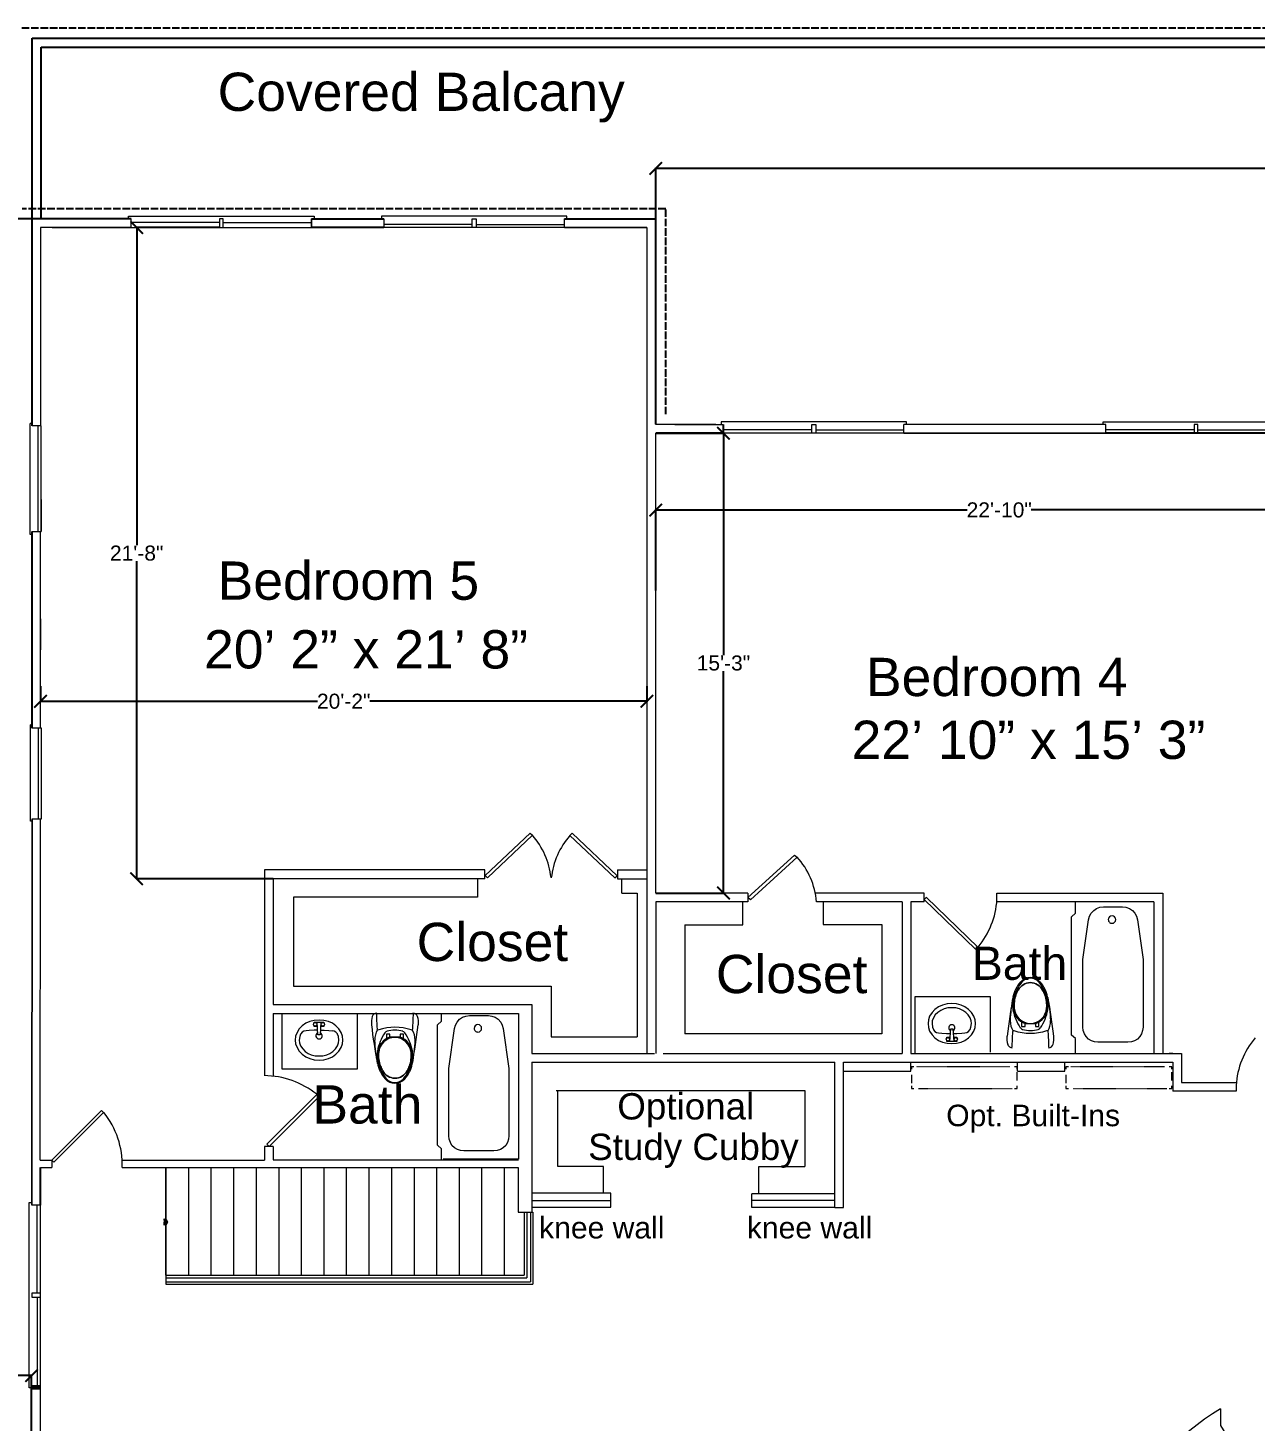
# Model space of a CAD drawing. Header units: inches. Extents: x 38 to 8673, y 1 to 7200.
# Drawn here: x 7231 to 7721, y 3506 to 4062 of the extents above; entities that cross this region are included whole.
import ezdxf

# ---------------------------------------------------------------- set-up
doc = ezdxf.new("R2010")
doc.units = ezdxf.units.IN
doc.header["$MEASUREMENT"] = 0
doc.linetypes.add('ACAD_ISO02W100', pattern=[15, 12, -3])
doc.layers.add('PDF_Layer 2', color=7, linetype='Continuous', true_color=0x221f1f)
doc.styles.add('PDF Arial', font='arial.ttf')
doc.styles.get("Standard").update_dxf_attribs({"font": 'arial.ttf'})
doc.dimstyles.get("Standard").update_dxf_attribs({"dimtxt": 6, "dimasz": 5, "dimexe": 0.18, "dimexo": 0.0625, "dimgap": 0.09, "dimtad": 0, "dimtih": 1, "dimtoh": 1, "dimdec": 0, "dimzin": 0, "dimdsep": 46, "dimlunit": 4, "dimtxsty": 'Standard', "dimblk": 'ARCHTICK', "dimcen": 0.09, "dimclrd": 3, "dimclre": 3, "dimclrt": 1, "dimadec": 0, "dimazin": 0, "dimtfac": 1, "dimtdec": 0, "dimtofl": 0, "dimtmove": 0, "dimatfit": 3, "dimfxl": 100, "dimtolj": 1, "dimtzin": 0, "dimarcsym": 0})

# ---------------------------------------------------------------- blocks, each defined once
blk = doc.blocks.new('_ArchTick')
at = {"color": 0, "linetype": 'ByBlock', "const_width": 0.15}
blk.add_lwpolyline([(-0.5, -0.5), (0.5, 0.5)], dxfattribs=at)
blk = doc.blocks.new('*D58')
at = {"layer": 'Defpoints', "color": 0, "transparency": 16777216}
for p in [(7235.99, 3799.48), (7477.95, 3799.48), (7477.95, 3793.31)]:
    blk.add_point(p, dxfattribs=at)
at = {"layer": 'PDF_Layer 2', "color": 3, "lineweight": -2, "transparency": 16777216}
for p, q in [((7235.99, 3799.41), (7235.99, 3793.13)), ((7477.95, 3799.41), (7477.95, 3793.13)), ((7235.99, 3793.31), (7346.52, 3793.31)), ((7477.95, 3793.31), (7367.42, 3793.31))]:
    blk.add_line(p, q, dxfattribs=at)
at = {"layer": 'PDF_Layer 2', "color": 3, "lineweight": -2, "transparency": 16777216, "xscale": 5, "yscale": 5, "zscale": 5, "rotation": 180}
blk.add_blockref('_ArchTick', (7235.99, 3793.31), dxfattribs=at)
at = {"layer": 'PDF_Layer 2', "color": 3, "lineweight": -2, "transparency": 16777216, "xscale": 5, "yscale": 5, "zscale": 5}
blk.add_blockref('_ArchTick', (7477.95, 3793.31), dxfattribs=at)
at = {"layer": 'PDF_Layer 2', "color": 1, "transparency": 16777216, "insert": (7356.97, 3793.31), "char_height": 6, "attachment_point": 5}
blk.add_mtext('\\A1;20\'-2"', dxfattribs=at)
blk = doc.blocks.new('*D59')
at = {"layer": 'Defpoints', "color": 0, "transparency": 16777216}
for p in [(7307.4, 3982.29), (7274.38, 3722.52), (7328.84, 3722.52)]:
    blk.add_point(p, dxfattribs=at)
at = {"layer": 'PDF_Layer 2', "color": 3, "lineweight": -2, "transparency": 16777216}
for p, q in [((7307.34, 3982.29), (7274.2, 3982.29)), ((7274.38, 3982.29), (7274.38, 3855.56)), ((7274.38, 3722.52), (7274.38, 3849.25)), ((7328.78, 3722.52), (7274.2, 3722.52))]:
    blk.add_line(p, q, dxfattribs=at)
at = {"layer": 'PDF_Layer 2', "color": 3, "lineweight": -2, "transparency": 16777216, "xscale": 5, "yscale": 5, "zscale": 5}
for p, rotation in [((7274.38, 3982.29), 90), ((7274.38, 3722.52), 270)]:
    blk.add_blockref('_ArchTick', p, dxfattribs=dict(at, rotation=rotation))
at = {"layer": 'PDF_Layer 2', "color": 1, "transparency": 16777216, "insert": (7274.38, 3852.41), "char_height": 6, "attachment_point": 5}
blk.add_mtext('\\A1;21\'-8"', dxfattribs=at)
blk = doc.blocks.new('*D60')
at = {"layer": 'Defpoints', "color": 0, "transparency": 16777216}
for p in [(7481.47, 3900.29), (7508.47, 3900.29), (7481.47, 3716.82)]:
    blk.add_point(p, dxfattribs=at)
at = {"layer": 'PDF_Layer 2', "color": 3, "lineweight": -2, "transparency": 16777216}
for p, q in [((7481.53, 3900.29), (7508.65, 3900.29)), ((7508.47, 3900.29), (7508.47, 3811.71)), ((7508.47, 3716.82), (7508.47, 3805.4)), ((7481.53, 3716.82), (7508.65, 3716.82))]:
    blk.add_line(p, q, dxfattribs=at)
at = {"layer": 'PDF_Layer 2', "color": 3, "lineweight": -2, "transparency": 16777216, "xscale": 5, "yscale": 5, "zscale": 5}
for p, rotation in [((7508.47, 3900.29), 90), ((7508.47, 3716.82), 270)]:
    blk.add_blockref('_ArchTick', p, dxfattribs=dict(at, rotation=rotation))
at = {"layer": 'PDF_Layer 2', "color": 1, "transparency": 16777216, "insert": (7508.47, 3808.56), "char_height": 6, "attachment_point": 5}
blk.add_mtext('\\A1;15\'-3"', dxfattribs=at)
blk = doc.blocks.new('*D61')
at = {"layer": 'Defpoints', "color": 0, "transparency": 16777216}
for p in [(7481.47, 3869.64), (7755.5, 3841.24), (7481.47, 3837.39)]:
    blk.add_point(p, dxfattribs=at)
at = {"layer": 'PDF_Layer 2', "color": 3, "lineweight": -2, "transparency": 16777216}
for p, q in [((7481.47, 3837.46), (7481.47, 3869.82)), ((7481.47, 3869.64), (7605.71, 3869.64)), ((7755.5, 3869.64), (7631.26, 3869.64)), ((7755.5, 3841.3), (7755.5, 3869.82))]:
    blk.add_line(p, q, dxfattribs=at)
at = {"layer": 'PDF_Layer 2', "color": 3, "lineweight": -2, "transparency": 16777216, "xscale": 5, "yscale": 5, "zscale": 5, "rotation": 180}
blk.add_blockref('_ArchTick', (7481.47, 3869.64), dxfattribs=at)
at = {"layer": 'PDF_Layer 2', "color": 3, "lineweight": -2, "transparency": 16777216, "xscale": 5, "yscale": 5, "zscale": 5}
blk.add_blockref('_ArchTick', (7755.5, 3869.64), dxfattribs=at)
at = {"layer": 'PDF_Layer 2', "color": 1, "transparency": 16777216, "insert": (7618.49, 3869.64), "char_height": 6, "attachment_point": 5}
blk.add_mtext('\\A1;22\'-10"', dxfattribs=at)
blk = doc.blocks.new('*D74')
at = {"layer": 'Defpoints', "color": 0, "transparency": 16777216}
for p in [(6640.71, 3985.81), (7232.69, 3985.81), (7232.47, 3480.81)]:
    blk.add_point(p, dxfattribs=at)
at = {"layer": 'PDF_Layer 2', "color": 3, "lineweight": -2, "transparency": 16777216}
for p, q in [((7232.62, 3985.81), (6640.53, 3985.81)), ((6640.71, 3985.81), (6640.71, 3736.41)), ((6640.71, 3480.81), (6640.71, 3730.21)), ((7232.41, 3480.81), (6640.53, 3480.81))]:
    blk.add_line(p, q, dxfattribs=at)
at = {"layer": 'PDF_Layer 2', "color": 3, "lineweight": -2, "transparency": 16777216, "xscale": 5, "yscale": 5, "zscale": 5}
for p, rotation in [((6640.71, 3985.81), 90), ((6640.71, 3480.81), 270)]:
    blk.add_blockref('_ArchTick', p, dxfattribs=dict(at, rotation=rotation))
at = {"layer": 'PDF_Layer 2', "color": 1, "transparency": 16777216, "insert": (6640.71, 3733.31), "char_height": 6, "attachment_point": 5}
blk.add_mtext('\\A1;42\'-1"', dxfattribs=at)
blk = doc.blocks.new('*D75')
at = {"layer": 'Defpoints', "color": 0, "transparency": 16777216}
for p in [(7232.47, 3524.27), (6664.03, 3480.81), (7232.47, 3480.36)]:
    blk.add_point(p, dxfattribs=at)
at = {"layer": 'PDF_Layer 2', "color": 3, "lineweight": -2, "transparency": 16777216}
for p, q in [((6664.03, 3480.87), (6664.03, 3524.45)), ((6664.03, 3524.27), (6937.73, 3524.27)), ((7232.47, 3524.27), (6958.77, 3524.27)), ((7232.47, 3480.42), (7232.47, 3524.45))]:
    blk.add_line(p, q, dxfattribs=at)
at = {"layer": 'PDF_Layer 2', "color": 3, "lineweight": -2, "transparency": 16777216, "xscale": 5, "yscale": 5, "zscale": 5, "rotation": 180}
blk.add_blockref('_ArchTick', (6664.03, 3524.27), dxfattribs=at)
at = {"layer": 'PDF_Layer 2', "color": 3, "lineweight": -2, "transparency": 16777216, "xscale": 5, "yscale": 5, "zscale": 5}
blk.add_blockref('_ArchTick', (7232.47, 3524.27), dxfattribs=at)
at = {"layer": 'PDF_Layer 2', "color": 1, "transparency": 16777216, "insert": (6948.25, 3524.27), "char_height": 6, "attachment_point": 5}
blk.add_mtext('\\A1;47\'-4"', dxfattribs=at)
blk = doc.blocks.new('*D76')
at = {"layer": 'Defpoints', "color": 0, "transparency": 16777216}
for p in [(8300.51, 4005.95), (7481.47, 3903.81), (8300.51, 3879.52)]:
    blk.add_point(p, dxfattribs=at)
at = {"layer": 'PDF_Layer 2', "color": 3, "lineweight": -2, "transparency": 16777216}
for p, q in [((7481.47, 3903.87), (7481.47, 4006.13)), ((7481.47, 4005.95), (7880.58, 4005.95)), ((8300.51, 4005.95), (7901.4, 4005.95)), ((8300.51, 3879.58), (8300.51, 4006.13))]:
    blk.add_line(p, q, dxfattribs=at)
at = {"layer": 'PDF_Layer 2', "color": 3, "lineweight": -2, "transparency": 16777216, "xscale": 5, "yscale": 5, "zscale": 5, "rotation": 180}
blk.add_blockref('_ArchTick', (7481.47, 4005.95), dxfattribs=at)
at = {"layer": 'PDF_Layer 2', "color": 3, "lineweight": -2, "transparency": 16777216, "xscale": 5, "yscale": 5, "zscale": 5}
blk.add_blockref('_ArchTick', (8300.51, 4005.95), dxfattribs=at)
at = {"layer": 'PDF_Layer 2', "color": 1, "transparency": 16777216, "insert": (7890.99, 4005.95), "char_height": 6, "attachment_point": 5}
blk.add_mtext('\\A1;68\'-3"', dxfattribs=at)

msp = doc.modelspace()

# ---------------------------------------------------------------- linework, layer by layer
at = {"color": 18, "true_color": 0x000000}
for p, q in [((7232.69, 3985.81), (7232.69, 4057.81)), ((7232.69, 4057.81), (7759.01, 4057.81)), ((7236.21, 3985.81), (7236.21, 4054.29)), ((7236.21, 4054.29), (7755.49, 4054.29))]:
    msp.add_line(p, q, dxfattribs=at)
at = {"layer": 'PDF_Layer 2', "color": 18, "linetype": 'ACAD_ISO02W100', "ltscale": 0.25, "true_color": 0x000000}
for p, q in [((7228.51, 4061.98), (7763.19, 4061.98)), ((7485.47, 3989.77), (7228.68, 3989.77)), ((7485.47, 3907.81), (7485.47, 3989.77))]:
    msp.add_line(p, q, dxfattribs=at)
at = {"layer": 'PDF_Layer 2', "color": 18, "true_color": 0x000000}
for p, q in [((7232.64, 3903.19), (7232.65, 3985.81)), ((7272.12, 3985.81), (7232.69, 3985.81)), ((7344.12, 3985.81), (7373.03, 3985.81)), ((7445.03, 3985.81), (7481.44, 3985.81)), ((7373.03, 3982.29), (7344.12, 3982.29)), ((7508.39, 3903.81), (7508.39, 3900.29)), ((7508.47, 3900.29), (7481.47, 3900.29)), ((7733.03, 3900.29), (7661.03, 3900.29)), ((7232.65, 3782.54), (7232.65, 3861.04)), ((7236.02, 3592.32), (7236.03, 3607.37))]:
    msp.add_line(p, q, dxfattribs=at)
at = {"layer": 'PDF_Layer 2', "color": 18, "lineweight": 0, "true_color": 0x000000}
for p, q in [((7477.95, 3982.29), (7477.95, 3652.82)), ((7236.02, 3782.54), (7236.02, 3861.04)), ((7236.44, 3746.45), (7236.44, 3746.54)), ((7232.65, 3746.45), (7236.44, 3746.45)), ((7235.93, 3610.28), (7236.05, 3746.45)), ((7413.32, 3726.03), (7411.67, 3726.04)), ((7413.32, 3722.52), (7413.32, 3726.03)), ((7466.15, 3726.03), (7477.95, 3726.03)), ((7466.15, 3726.03), (7466.15, 3722.52)), ((7466.15, 3722.52), (7477.95, 3722.52)), ((7518.23, 3716.82), (7518.23, 3713.3)), ((7588.57, 3713.3), (7588.57, 3716.82)), ((7588.57, 3714.21), (7589.45, 3715.12)), ((7617.58, 3714.17), (7617.58, 3716.82)), ((7328.85, 3668.82), (7426.64, 3668.82)), ((7687.72, 3652.82), (7686.23, 3652.82)), ((7583.16, 3645.78), (7583.16, 3649.3)), ((7625.75, 3645.78), (7625.75, 3649.3)), ((7644.67, 3645.78), (7644.67, 3649.3)), ((7712.99, 3637.77), (7687.72, 3637.77)), ((7712.99, 3640.08), (7712.99, 3637.77)), ((7328.86, 3615.72), (7325.32, 3615.72)), ((7326.36, 3616.6), (7327.24, 3615.72)), ((7241.35, 3609.4), (7240.47, 3610.28)), ((7240.47, 3610.28), (7240.47, 3607.37)), ((7268.62, 3607.36), (7426.51, 3607.29)), ((7552.84, 3591.42), (7556.36, 3591.42)), ((7235.99, 3477.29), (7235.99, 3520.32))]:
    msp.add_line(p, q, dxfattribs=at)
for points in [[(7271.16, 3985.81), (7271.16, 3986.85), (7345.16, 3986.85), (7345.16, 3985.81)], [(7272.12, 3982.29), (7272.12, 3985.81)], [(7445.99, 3985.81), (7445.99, 3986.85), (7371.99, 3986.85), (7371.99, 3985.81)], [(7373.03, 3985.81), (7373.03, 3982.29)], [(7445.03, 3982.29), (7445.03, 3985.81)], [(7505.47, 3903.81), (7481.47, 3903.81), (7481.44, 3985.81), (7481.44, 3985.81)], [(7482.83, 3989.81), (7483.55, 3989.81)], [(7272.12, 3982.29), (7236.02, 3982.29), (7236.02, 3903.19)], [(7240.68, 3982.29), (7301.48, 3982.29)], [(7307.4, 3984.29), (7272.12, 3984.29)], [(7272.12, 3982.29), (7272.12, 3982.29), (7344.12, 3982.29), (7344.12, 3982.29)], [(7308.92, 3984.29), (7344.12, 3984.29)], [(7344.12, 3982.29), (7344.12, 3982.29)], [(7408.23, 3983.57), (7373.03, 3983.57)], [(7445.03, 3982.29), (7445.03, 3982.29), (7445.03, 3982.29), (7442.03, 3982.29), (7373.03, 3982.29), (7373.03, 3982.29)], [(7373.03, 3982.29), (7373.03, 3982.29)], [(7409.75, 3983.57), (7445.03, 3983.57)], [(7445.03, 3982.29), (7477.95, 3982.29), (7445.03, 3982.29)], [(7476.47, 3982.29), (7445.03, 3982.29)], [(7232.64, 3904.16), (7231.84, 3904.16)], [(7231.84, 3859.82), (7231.84, 3904.16)], [(7236.32, 3903.19), (7232.64, 3903.19)], [(7232.67, 3861.04), (7236.32, 3861.04), (7236.32, 3903.19)], [(7235.12, 3861.04), (7235.12, 3903.19)], [(7489.03, 3903.81), (7508.39, 3903.81)], [(7581.51, 3903.81), (7581.51, 3904.85), (7507.51, 3904.85), (7507.51, 3903.81)], [(7661.03, 3903.81), (7580.47, 3903.81)], [(7580.47, 3900.29), (7580.47, 3903.81)], [(7659.99, 3903.81), (7659.99, 3904.85), (7733.99, 3904.85), (7733.99, 3903.81)], [(7661.03, 3900.29), (7661.03, 3903.81)], [(7518.23, 3716.82), (7481.47, 3716.82), (7481.47, 3900.29)], [(7543.75, 3901.57), (7508.47, 3901.57)], [(7580.47, 3900.29), (7580.47, 3900.29), (7580.47, 3900.29), (7580.47, 3900.29), (7508.47, 3900.29), (7508.47, 3900.29)], [(7545.27, 3901.57), (7580.47, 3901.57)], [(7661.03, 3900.29), (7580.47, 3900.29), (7661.03, 3900.29)], [(7696.23, 3901.57), (7661.03, 3901.57)], [(7697.75, 3901.57), (7733.03, 3901.57)], [(7236.32, 3873.88), (7236.32, 3861.04)], [(7232.67, 3859.82), (7231.84, 3859.82)], [(7235.99, 3826.26), (7235.99, 3813.88)], [(7235.99, 3799.48), (7235.99, 3807.64)], [(7231.96, 3745.5), (7231.97, 3783.95)], [(7232.65, 3783.95), (7231.97, 3783.95)], [(7236.44, 3782.54), (7232.65, 3782.54)], [(7235.24, 3746.45), (7235.24, 3782.54)], [(7236.44, 3746.54), (7236.44, 3746.54), (7236.44, 3782.54)], [(7232.65, 3745.5), (7231.96, 3745.5)], [(7232.55, 3592.32), (7232.64, 3746.45), (7232.55, 3592.32)], [(7232.64, 3723.12), (7232.64, 3746.45), (7232.64, 3719.27)], [(7537.84, 3731.11), (7519.21, 3714.15), (7518.24, 3715.03), (7536.87, 3731.99)], [(7536.86, 3731.99), (7537.82, 3731.11)], [(7411.67, 3726.04), (7325.32, 3726.04), (7325.32, 3643.95)], [(7411.67, 3722.52), (7328.84, 3722.52), (7328.85, 3672.35)], [(7410.31, 3722.52), (7410.31, 3715.2), (7337, 3715.2), (7337, 3679.7)], [(7413.32, 3722.52), (7405.43, 3722.52)], [(7467.98, 3716.76), (7467.98, 3722.52)], [(7467.98, 3716.76), (7474.02, 3716.76)], [(7474.02, 3716.76), (7474.02, 3659.42)], [(7518.23, 3713.3), (7481.47, 3713.3), (7481.47, 3652.82)], [(7516.05, 3713.3), (7516.05, 3704.19)], [(7588.57, 3716.82), (7545.09, 3716.82)], [(7579.71, 3713.3), (7545.57, 3713.3)], [(7548.22, 3713.3), (7548.22, 3704.3)], [(7579.71, 3713.3), (7579.71, 3652.82)], [(7588.57, 3713.3), (7583.23, 3713.3)], [(7583.23, 3713.3), (7583.23, 3652.82)], [(7588.32, 3713.3), (7585.32, 3713.3)], [(7588.56, 3714.22), (7609.05, 3694.38), (7609.96, 3695.26)], [(7609.96, 3695.26), (7589.47, 3715.1)], [(7680.2, 3713.3), (7617.52, 3713.3)], [(7617.58, 3716.82), (7683.72, 3716.82), (7683.72, 3652.82)], [(7648.88, 3652.82), (7648.88, 3658.75), (7647.36, 3660.16), (7647.36, 3707.35), (7648.88, 3708.85), (7648.88, 3713.25)], [(7680.2, 3713.3), (7680.2, 3652.82)], [(7493.05, 3704.19), (7493.05, 3660.67)], [(7493.06, 3704.19), (7516.24, 3704.19)], [(7548.22, 3704.3), (7571.68, 3704.3), (7571.68, 3660.67)], [(7337, 3679.7), (7439.73, 3679.7)], [(7439.74, 3679.7), (7439.74, 3659.42)], [(7584.9, 3652.82), (7584.9, 3675.53), (7614.9, 3675.53), (7614.9, 3653.32)], [(7328.85, 3672.35), (7432.06, 3672.37), (7432.06, 3652.82)], [(7328.85, 3668.82), (7328.86, 3643.74)], [(7395.92, 3610.21), (7395.92, 3614.77), (7394.4, 3616.21), (7394.4, 3664.21), (7395.92, 3665.73), (7395.92, 3668.82)], [(7426.64, 3668.82), (7426.64, 3610.6), (7396.61, 3610.6)], [(7604.72, 3661.06), (7605.6, 3661.22), (7606.24, 3661.62), (7606.8, 3662.26), (7606.88, 3662.34), (7607.2, 3663.3), (7607.44, 3664.74), (7607.36, 3665.78), (7606.88, 3667.06), (7606.08, 3668.26), (7605.12, 3669.22), (7603.92, 3670.02), (7602.64, 3670.58), (7601.12, 3670.98), (7599.52, 3671.06), (7598, 3670.98), (7596.48, 3670.58), (7595.2, 3670.02), (7594, 3669.22), (7592.96, 3668.26), (7592.24, 3667.06), (7591.77, 3665.78), (7591.68, 3664.74), (7591.84, 3663.3), (7592.24, 3662.34), (7592.24, 3662.26), (7592.8, 3661.62), (7593.52, 3661.22), (7594.32, 3660.98), (7595.6, 3660.9), (7597.52, 3660.74), (7598.96, 3660.74), (7598.88, 3660.74)], [(7345.16, 3664.93), (7345.16, 3665.25)], [(7345.16, 3665.25), (7349.08, 3665.25), (7349.08, 3664.93)], [(7346.44, 3663.57), (7345.16, 3663.57), (7345.16, 3663.81)], [(7349.08, 3663.57), (7347.8, 3663.57)], [(7349.08, 3663.81), (7349.08, 3663.57)], [(7627.44, 3665.3), (7627.44, 3663.54), (7628.8, 3663.54), (7628.8, 3665.14)], [(7632.96, 3664.58), (7628.8, 3664.58)], [(7632.96, 3665.14), (7632.96, 3663.54), (7634.24, 3663.54), (7634.24, 3665.3)], [(7341.96, 3661.81), (7341.08, 3661.65), (7340.45, 3661.25), (7339.89, 3660.61), (7339.8, 3660.53), (7339.49, 3659.57), (7339.24, 3658.13), (7339.33, 3657.09), (7339.8, 3655.81), (7340.61, 3654.61), (7341.56, 3653.65), (7342.77, 3652.85), (7344.05, 3652.29), (7345.56, 3651.89), (7347.17, 3651.81), (7348.68, 3651.89), (7350.21, 3652.29), (7351.49, 3652.85), (7352.68, 3653.65), (7353.73, 3654.61), (7354.45, 3655.81), (7354.92, 3657.09), (7355.01, 3658.13), (7354.84, 3659.57), (7354.45, 3660.53), (7354.45, 3660.61), (7353.89, 3661.25), (7353.17, 3661.65), (7352.36, 3661.89)], [(7346.6, 3662.13), (7345.16, 3662.13), (7343.16, 3661.97), (7341.96, 3661.81)], [(7347.8, 3662.13), (7347.73, 3662.13), (7349.17, 3662.13), (7351.08, 3661.97), (7352.36, 3661.89)], [(7375.35, 3658.87), (7375.35, 3660.47), (7374.07, 3660.47), (7374.07, 3658.71)], [(7375.35, 3659.43), (7379.51, 3659.43)], [(7380.87, 3658.71), (7380.87, 3660.47), (7379.51, 3660.47), (7379.51, 3658.87)], [(7439.74, 3659.48), (7474.02, 3659.48)], [(7571.68, 3660.67), (7493.05, 3660.67)], [(7597.6, 3659.06), (7597.6, 3659.3)], [(7597.6, 3659.3), (7598.88, 3659.3)], [(7601.52, 3657.62), (7597.61, 3657.62), (7597.61, 3657.94)], [(7600.08, 3660.74), (7601.52, 3660.74), (7603.52, 3660.9), (7604.73, 3661.06)], [(7600.24, 3659.3), (7601.52, 3659.3), (7601.52, 3659.06)], [(7601.52, 3657.94), (7601.52, 3657.62)], [(7432.06, 3652.82), (7480.95, 3652.82)], [(7484.47, 3652.82), (7579.71, 3652.82)], [(7583.23, 3652.82), (7691.24, 3652.82), (7691.24, 3641.29), (7713.09, 3641.29)], [(7432.06, 3649.3), (7432.06, 3589.56)], [(7432.06, 3649.3), (7552.84, 3649.3)], [(7432.47, 3649.3), (7552.84, 3649.3)], [(7552.84, 3591.42), (7552.84, 3649.3)], [(7556.36, 3591.42), (7556.36, 3649.3)], [(7556.36, 3649.3), (7687.72, 3649.3), (7687.72, 3637.77)], [(7584.43, 3647.51), (7583.43, 3647.51), (7583.43, 3646.51)], [(7625.63, 3646.51), (7625.63, 3647.51), (7624.63, 3647.51)], [(7646.1, 3647.51), (7645.1, 3647.51), (7645.1, 3646.51)], [(7687.3, 3646.51), (7687.3, 3647.51), (7686.3, 3647.51)], [(7556.36, 3645.78), (7583.16, 3645.78)], [(7583.43, 3644.29), (7583.43, 3640.96)], [(7625.63, 3642.07), (7625.63, 3645.4)], [(7625.75, 3645.78), (7644.67, 3645.78)], [(7645.1, 3644.29), (7645.1, 3640.96)], [(7687.3, 3642.07), (7687.3, 3645.4)], [(7346.2, 3636.44), (7326.36, 3616.6)], [(7327.24, 3615.72), (7347.08, 3635.56), (7346.2, 3636.44)], [(7441.68, 3638.1), (7540.96, 3638.1)], [(7460.57, 3597.1), (7460.57, 3607.78), (7442.41, 3607.78), (7442.41, 3638.1)], [(7541.12, 3607.78), (7541.12, 3638.1)], [(7583.43, 3639.84), (7583.43, 3638.84), (7584.43, 3638.84)], [(7624.63, 3638.84), (7625.63, 3638.84), (7625.63, 3639.84)], [(7645.1, 3639.84), (7645.1, 3638.84), (7646.1, 3638.84)], [(7686.3, 3638.84), (7687.3, 3638.84), (7687.3, 3639.84)], [(7240.47, 3610.28), (7260.31, 3630.12), (7261.19, 3629.24)], [(7261.19, 3629.24), (7241.35, 3609.4)], [(7325.32, 3615.72), (7325.32, 3610.21), (7325.32, 3610.21), (7325.32, 3610.21)], [(7328.86, 3615.72), (7328.86, 3610.39), (7328.86, 3610.39)], [(7235.93, 3610.28), (7235.93, 3610.28), (7235.93, 3610.28), (7240.47, 3610.28)], [(7268.55, 3610.26), (7325.32, 3610.21)], [(7328.86, 3610.39), (7426.64, 3610.39)], [(7522.58, 3607.78), (7540.96, 3607.78)], [(7522.58, 3597.1), (7522.58, 3607.67)], [(7236.03, 3607.37), (7240.47, 3607.37)], [(7285.99, 3564.33), (7285.99, 3607.29), (7285.99, 3564.33)], [(7295.03, 3607.29), (7295.03, 3564.33)], [(7303.99, 3607.29), (7303.99, 3564.33)], [(7313.03, 3607.29), (7313.03, 3564.33)], [(7321.99, 3607.29), (7321.99, 3564.33)], [(7331.03, 3607.29), (7331.03, 3564.33)], [(7339.99, 3607.29), (7339.99, 3564.33)], [(7349.03, 3607.29), (7349.03, 3564.33)], [(7357.99, 3607.29), (7357.99, 3564.33)], [(7367.03, 3607.29), (7367.03, 3564.33)], [(7375.99, 3607.29), (7375.99, 3564.33)], [(7385.03, 3607.29), (7385.03, 3564.33)], [(7393.99, 3607.29), (7393.99, 3564.33)], [(7403.03, 3607.29), (7403.03, 3564.33)], [(7411.99, 3607.29), (7411.99, 3564.33)], [(7421.03, 3607.29), (7421.03, 3564.33)], [(7426.51, 3607.29), (7426.51, 3589.56), (7432.47, 3589.56)], [(7463.54, 3597.06), (7432.06, 3597.06)], [(7463.54, 3591.54), (7463.54, 3597.1)], [(7519.74, 3596.94), (7552.84, 3596.94)], [(7519.74, 3591.42), (7519.74, 3596.84)], [(7232.5, 3519.36), (7231.46, 3519.36), (7231.46, 3593.36), (7232.56, 3593.36)], [(7232.51, 3520.32), (7235.99, 3520.32), (7236.02, 3592.32), (7232.55, 3592.32)], [(7234.74, 3557.12), (7234.74, 3592.32)], [(7236.02, 3592.32), (7236.02, 3592.32)], [(7432.06, 3594.13), (7463.54, 3594.13)], [(7432.06, 3591.54), (7463.54, 3591.54)], [(7552.84, 3591.42), (7519.74, 3591.42)], [(7552.84, 3594.13), (7519.75, 3594.13)], [(7428.98, 3589.56), (7428.98, 3564.33)], [(7430.01, 3589.56), (7430.01, 3563.29)], [(7431.44, 3589.56), (7431.44, 3561.77)], [(7432.47, 3589.56), (7432.47, 3560.81)], [(7285.99, 3564.33), (7285.99, 3560.81), (7432.47, 3560.81)], [(7285.99, 3564.33), (7428.98, 3564.33)], [(7285.99, 3563.29), (7430.01, 3563.29)], [(7285.99, 3561.77), (7431.44, 3561.77)], [(7234.74, 3555.6), (7234.74, 3520.32)], [(7232.47, 3477.29), (7232.51, 3520.32)], [(7706.71, 3511.07), (7706.71, 3504.33), (7729.91, 3466.89)]]:
    msp.add_lwpolyline(points, dxfattribs=at)
for points in [[(7308.92, 3985.81), (7307.4, 3985.81), (7307.4, 3982.29), (7308.92, 3982.29)], [(7344.12, 3985.81), (7344.12, 3982.29)], [(7408.23, 3985.81), (7409.75, 3985.81), (7409.75, 3982.29), (7408.23, 3982.29)], [(7543.75, 3903.81), (7545.27, 3903.81), (7545.27, 3900.29), (7543.75, 3900.29)], [(7697.75, 3903.81), (7696.23, 3903.81), (7696.23, 3900.29), (7697.75, 3900.29)], [(7661.03, 3900.29), (7661.03, 3900.29), (7580.47, 3900.29)], [(7432.24, 3739.88), (7414.29, 3722.92), (7413.36, 3723.8), (7431.31, 3740.76)], [(7447.24, 3739.78), (7465.19, 3722.82), (7466.12, 3723.7), (7448.17, 3740.66)], [(7660.08, 3711.3), (7667.68, 3711.3), (7669.05, 3711.14), (7670.4, 3710.66), (7671.61, 3709.86), (7672.57, 3708.74), (7673.21, 3707.54), (7673.61, 3706.1), (7675.85, 3690.26), (7675.85, 3663.3), (7675.68, 3661.94), (7675.29, 3660.66), (7674.57, 3659.54), (7673.61, 3658.58), (7672.49, 3657.86), (7671.21, 3657.46), (7669.85, 3657.3), (7657.85, 3657.3), (7656.49, 3657.46), (7655.29, 3657.86), (7654.08, 3658.58), (7653.13, 3659.54), (7652.49, 3660.66), (7652.01, 3661.94), (7651.85, 3663.3), (7651.85, 3690.26), (7654.08, 3706.1), (7654.49, 3707.54), (7655.2, 3708.74), (7656.17, 3709.86), (7657.29, 3710.66), (7658.64, 3711.14)], [(7362.36, 3668.82), (7362.36, 3646.61), (7332.36, 3646.61), (7332.36, 3668.82)], [(7590.72, 3661.7), (7591.68, 3660.26), (7592.8, 3659.06), (7594.24, 3658.02), (7595.84, 3657.3), (7597.68, 3656.9), (7599.52, 3656.74), (7601.44, 3656.9), (7603.28, 3657.3), (7604.8, 3658.02), (7606.24, 3659.06), (7607.44, 3660.26), (7608.32, 3661.7), (7608.88, 3663.14), (7609.04, 3664.74), (7608.88, 3666.26), (7608.32, 3667.7), (7607.44, 3669.14), (7606.24, 3670.34), (7604.8, 3671.38), (7603.28, 3672.1), (7601.44, 3672.58), (7599.52, 3672.74), (7597.68, 3672.58), (7595.84, 3672.1), (7594.24, 3671.38), (7592.8, 3670.34), (7591.68, 3669.14), (7590.72, 3667.7), (7590.24, 3666.26), (7590.08, 3664.74), (7590.24, 3663.14)], [(7355.96, 3661.17), (7355.01, 3662.61), (7353.89, 3663.81), (7352.45, 3664.85), (7350.84, 3665.57), (7349.01, 3665.97), (7347.17, 3666.13), (7345.24, 3665.97), (7343.4, 3665.57), (7341.89, 3664.85), (7340.45, 3663.81), (7339.24, 3662.61), (7338.36, 3661.17), (7337.8, 3659.73), (7337.64, 3658.13), (7337.8, 3656.61), (7338.36, 3655.17), (7339.24, 3653.73), (7340.45, 3652.53), (7341.89, 3651.49), (7343.4, 3650.77), (7345.24, 3650.29), (7347.17, 3650.13), (7349.01, 3650.29), (7350.84, 3650.77), (7352.45, 3651.49), (7353.89, 3652.53), (7355.01, 3653.73), (7355.96, 3655.17), (7356.45, 3656.61), (7356.61, 3658.13), (7356.45, 3659.73)], [(7347.56, 3660.29), (7346.68, 3660.29), (7346.36, 3665.25), (7347.88, 3665.25)], [(7407.12, 3667.92), (7414.72, 3667.92), (7416.09, 3667.76), (7417.44, 3667.28), (7418.65, 3666.48), (7419.61, 3665.36), (7420.25, 3664.16), (7420.65, 3662.72), (7422.89, 3646.88), (7422.89, 3619.92), (7422.72, 3618.56), (7422.33, 3617.28), (7421.61, 3616.16), (7420.65, 3615.2), (7419.53, 3614.48), (7418.25, 3614.08), (7416.89, 3613.92), (7404.89, 3613.92), (7403.53, 3614.08), (7402.33, 3614.48), (7401.12, 3615.2), (7400.17, 3616.16), (7399.53, 3617.28), (7399.05, 3618.56), (7398.89, 3619.92), (7398.89, 3646.88), (7401.12, 3662.72), (7401.53, 3664.16), (7402.24, 3665.36), (7403.21, 3666.48), (7404.33, 3667.28), (7405.68, 3667.76)], [(7599.12, 3662.58), (7600, 3662.58), (7600.33, 3657.62), (7598.8, 3657.62)], [(7285.99, 3586.65), (7285.43, 3585.61), (7285.35, 3586.81)], [(7285.43, 3585.61), (7285.35, 3586.81), (7285.35, 3585.61)], [(7285.35, 3584.33), (7285.35, 3585.53), (7285.99, 3584.49)], [(7285.35, 3585.53), (7285.99, 3584.49), (7285.43, 3585.53)], [(7286.47, 3586.25), (7285.99, 3586.65), (7285.43, 3585.61)], [(7285.43, 3585.61), (7286.63, 3585.61), (7286.47, 3586.25)], [(7285.43, 3585.53), (7286.47, 3584.97), (7285.43, 3585.61)], [(7286.47, 3584.97), (7285.43, 3585.61), (7286.63, 3585.61)], [(7285.99, 3584.49), (7285.43, 3585.53), (7286.47, 3584.97)], [(7232.51, 3557.12), (7232.51, 3555.6), (7236.02, 3555.6), (7236.02, 3557.12)], [(7235.99, 3519.68), (7232.5, 3519.68)], [(7235.99, 3519.03), (7232.5, 3519.03)]]:
    msp.add_lwpolyline(points, close=True, dxfattribs=at)
for points in [[(7663.49, 3707.7, 0.414189), (7662.01, 3706.22, 0.414265), (7663.49, 3704.74, 0.414189), (7664.96, 3706.22, 0.414114)], [(7410.53, 3664.32, 0.414189), (7409.05, 3662.84, 0.414265), (7410.53, 3661.36, 0.414189), (7412, 3662.84, 0.414114)]]:
    msp.add_lwpolyline(points, format="xyb", close=True, dxfattribs=at)
for points in [[(7636.65, 3676.23, 0.021595), (7635.81, 3678.08, 0.281327), (7630.93, 3681.06, 0.281333), (7626.05, 3678.08, -0.281333), (7630.93, 3681.06, -0.281327), (7635.81, 3678.08)], [(7634.85, 3681.3, 0.214396), (7630.93, 3683.06, 0.214257), (7627.01, 3681.3)], [(7634.32, 3681.24, 0.221057), (7630.93, 3682.82, 0.221324), (7627.53, 3681.24)], [(7625.97, 3678.09, 0.02079), (7625.12, 3676.23, 0.095069), (7624.43, 3670.86)], [(7639.98, 3656.43, 0.103518), (7640.27, 3659.72, 0.019551), (7637.93, 3675.07)], [(7623.77, 3674.11, 0.031331), (7623.96, 3670.2, 0.098394), (7626.9, 3662.98)], [(7624.5, 3670.87, 0.39647), (7630.92, 3664.82, 0.396404), (7637.35, 3670.87)], [(7368.35, 3667.57, 0.103532), (7368.05, 3664.28, 0.019551), (7370.38, 3648.94)], [(7384.32, 3662.23, -0.233469), (7383.87, 3662.2, 0.165825), (7370.92, 3662.18, -0.230925), (7370.49, 3662.24, 0.156808), (7369.36, 3658.1)], [(7600.04, 3661.88, 0.359105), (7600.78, 3663.27, 0.358895), (7599.56, 3664.26, 0.359261), (7598.35, 3663.25, 0.358164), (7599.1, 3661.87)], [(7622.89, 3665.91, 0.156986), (7624.02, 3661.76, 0.232465), (7623.77, 3661.38)], [(7346.65, 3661, 0.358807), (7345.91, 3659.6, 0.358895), (7347.13, 3658.61, 0.35892), (7348.34, 3659.62, 0.35845), (7347.58, 3661)], [(7373.36, 3661.03, 0.098418), (7370.42, 3653.78, 0.03149), (7370.24, 3649.9)], [(7383.82, 3653.14, 0.396428), (7377.39, 3659.19, 0.396363), (7370.96, 3653.14)], [(7384.55, 3649.89, 0.031343), (7384.36, 3653.8, 0.098418), (7381.42, 3661.03)], [(7385.43, 3658.11, 0.157016), (7384.3, 3662.25, 0.232726), (7384.55, 3662.63)], [(7638.08, 3661.38, 0.234001), (7637.85, 3661.78, 0.230925), (7637.4, 3661.82, -0.165825), (7624.46, 3661.84, 0.233425), (7624, 3661.78)], [(7382.34, 3645.92, 0.020586), (7383.2, 3647.78, 0.095092), (7383.88, 3653.14)], [(7371.66, 3647.78, 0.021698), (7372.52, 3645.93, 0.281344), (7377.39, 3642.95, 0.281408), (7382.27, 3645.93, -0.281408), (7377.39, 3642.95, -0.281344), (7372.52, 3645.93)], [(7373.48, 3642.7, 0.214304), (7377.39, 3640.94, 0.214257), (7381.31, 3642.7)], [(7373.99, 3642.76, 0.221057), (7377.39, 3641.18, 0.221307), (7380.78, 3642.76)]]:
    msp.add_lwpolyline(points, format="xyb", dxfattribs=at)
at = {"layer": 'PDF_Layer 2', "color": 18, "linetype": 'ACAD_ISO02W100', "lineweight": 0, "ltscale": 0.005, "true_color": 0x000000}
for points in [[(7622.72, 3647.51), (7585.39, 3647.51)], [(7684.38, 3647.51), (7647.05, 3647.51)], [(7586.34, 3638.84), (7623.67, 3638.84)], [(7648.01, 3638.84), (7685.34, 3638.84)]]:
    msp.add_lwpolyline(points, dxfattribs=at)
at = {"layer": 'PDF_Layer 2', "color": 18, "lineweight": 0, "true_color": 0x000000}
for centre in [(7345.59, 3664.41), (7348.63, 3664.41), (7598.06, 3658.46), (7601.1, 3658.46)]:
    msp.add_circle(centre, 0.694, dxfattribs=at)
for centre, radius, start, end in [((7408.74, 3719.5), 31.13, 6.3639, 40.9825), ((7470.73, 3719.39), 31.13, 139.0175, 173.6361), ((7515.87, 3711.04), 29.78, 4.3545, 42.4524), ((7585.09, 3716.19), 32.56, 319.9903, 356.4487), ((7636.68, 3672.7), 12.99, 138.3584, 168.0235), ((7638.76, 3671.74), 14.76, 139.8847, 183.512), ((7623.09, 3671.74), 14.76, 356.4945, 40.1022), ((7625.1, 3672.71), 12.99, 11.9561, 41.6362), ((7819.46, 3637.39), 199.05, 169.0073, 173.5526), ((7681.87, 3663.84), 59.07, 168.9626, 177.9467), ((7623.1, 3671.74), 14.34, 356.4768, 18.2284), ((7627.95, 3673.18), 10.12, 10.672, 12.2671), ((7579.99, 3663.83), 59.06, 2.0535, 11.0382), ((7370.27, 3666.91), 2.04, 92.9488, 163.0615), ((7470.32, 3670.1), 100.33, 180.8026, 184.2752), ((7285, 3670.09), 99.79, 355.7028, 359.1942), ((7384.51, 3666.91), 2.04, 16.9347, 87.055), ((7630.92, 3671.26), 6.84, 183.5048, 252.1757), ((7630.92, 3671.26), 6.84, 287.838, 356.4815), ((7618.2, 3673.99), 20.04, 326.7056, 349.1944), ((7606.99, 3673.66), 31.09, 353.6096, 0.8216), ((7188.85, 3686.62), 199.07, 349.0078, 353.5529), ((7378.77, 3665.23), 8.03, 353.2358, 16.9771), ((7631.95, 3665.59), 7.01, 326.953, 2.5867), ((7428.34, 3660.18), 59.07, 182.0533, 191.0374), ((7370.75, 3662.67), 0.516, 183.9939, 236.6751), ((7377.39, 3652.74), 6.84, 107.838, 176.4815), ((7374.68, 3660.18), 1.48, 105.1969, 146.6652), ((7377.39, 3650.02), 12.05, 74.825, 105.175), ((7377.39, 3652.74), 6.84, 3.5131, 72.1674), ((7380.11, 3660.19), 1.48, 33.3466, 74.7913), ((7326.42, 3660.18), 59.09, 348.964, 357.9453), ((7629.56, 3658.78), 8.03, 173.2372, 196.9737), ((7723.35, 3653.92), 99.82, 175.7032, 179.1933), ((7628.21, 3663.83), 1.48, 213.3038, 254.8341), ((7630.92, 3673.99), 12.05, 254.825, 285.175), ((7633.64, 3663.82), 1.48, 285.234, 326.687), ((7538.04, 3653.91), 100.29, 0.8023, 4.2761), ((7745.49, 3638.07), 32.56, 139.9928, 176.4496), ((7385.24, 3652.26), 14.76, 176.4931, 220.1015), ((7385.22, 3652.26), 14.35, 176.4772, 198.2262), ((7369.55, 3652.27), 14.76, 319.8862, 3.5104), ((7623.8, 3657.1), 2.04, 196.9522, 267.0375), ((7638.05, 3657.1), 2.04, 272.9499, 343.0861), ((7380.41, 3650.83), 10.16, 190.6469, 192.2384), ((7383.22, 3651.3), 12.99, 191.96, 221.6324), ((7371.64, 3651.31), 12.99, 318.3584, 348.0235), ((7325.08, 3610.25), 33.71, 51.1827, 89.5936), ((7235.4, 3608.37), 33.24, 358.2529, 38.9237), ((7767.63, 3412.78), 115.64, 121.7942, 180.4854)]:
    msp.add_arc(centre, radius, start, end, dxfattribs=at)
at = {"layer": 'PDF_Layer 2', "color": 18, "lineweight": 0, "true_color": 0x000000, "transparency": 33554559}
for points in [[(7285.99, 3586.65), (7285.43, 3585.61), (7285.35, 3586.81)], [(7285.43, 3585.61), (7285.35, 3586.81), (7285.35, 3585.61)], [(7285.35, 3584.33), (7285.35, 3585.53), (7285.99, 3584.49)], [(7285.35, 3585.53), (7285.99, 3584.49), (7285.43, 3585.53)], [(7286.47, 3586.25), (7285.99, 3586.65), (7285.43, 3585.61)], [(7285.43, 3585.61), (7286.63, 3585.61), (7286.47, 3586.25)], [(7285.43, 3585.53), (7286.47, 3584.97), (7285.43, 3585.61)], [(7286.47, 3584.97), (7285.43, 3585.61), (7286.63, 3585.61)], [(7285.99, 3584.49), (7285.43, 3585.53), (7286.47, 3584.97)]]:
    msp.add_solid(points, dxfattribs=at)

# ---------------------------------------------------------------- texts
at = {"layer": 'PDF_Layer 2', "color": 18, "lineweight": 0, "true_color": 0x000000, "attachment_point": 7, "style": 'PDF Arial'}
for s, insert, char_height in [('Covered Balcany', (7306.68, 4024.23), 15.2708), ('Bedroom 5', (7306.68, 3833.6), 15.271), ('20’ 2” x 21’ 8”', (7301.27, 3806.2), 15.2708), ('Bedroom 4', (7565.31, 3795.17), 15.271), ('22’ 10” x 15’ 3”', (7559.61, 3770.1), 15.2708), ('Closet', (7386.07, 3689.46), 15.271), ('Closet', (7505.45, 3676.66), 15.271), ('Bath', (7607.6, 3682), 13.228), ('Bath', (7344.49, 3624.63), 15.271), ('Optional', (7466.12, 3623.31), 10.499), ('Opt. Built-Ins', (7597.34, 3621.2), 8.5898), ('Study Cubby', (7454.5, 3607.15), 10.4987), ('knee wall', (7434.93, 3578.88), 8.59), ('knee wall', (7517.8, 3578.88), 8.59)]:
    msp.add_mtext(s, dxfattribs=dict(at, insert=insert, char_height=char_height))

# ---------------------------------------------------------------- dimensions: what is measured, and where the dimension line sits
at = {"layer": 'PDF_Layer 2', "color": 18, "true_color": 0x000000}
for base, p1, p2, picture, middle in [((8300.51, 4005.95), (7481.47, 3903.81), (8300.51, 3879.52), '*D76', (7890.99, 4005.95)), ((7477.95, 3793.31), (7235.99, 3799.48), (7477.95, 3799.48), '*D58', (7356.97, 3793.31)), ((7232.47, 3524.27), (6664.03, 3480.81), (7232.47, 3480.36), '*D75', (6948.25, 3524.27))]:
    dim = msp.add_linear_dim(base=base, p1=p1, p2=p2, dimstyle='Standard', dxfattribs=at)
    dim.commit()
    dim.dimension.update_dxf_attribs({"geometry": picture, "text_midpoint": middle})
for base, p1, p2, picture, middle in [((6640.71, 3985.81), (7232.47, 3480.81), (7232.69, 3985.81), '*D74', (6640.71, 3733.31)), ((7274.38, 3722.52), (7307.4, 3982.29), (7328.84, 3722.52), '*D59', (7274.38, 3852.41)), ((7508.47, 3900.29), (7481.47, 3716.82), (7481.47, 3900.29), '*D60', (7508.47, 3808.56))]:
    dim = msp.add_linear_dim(base=base, p1=p1, p2=p2, angle=90, dimstyle='Standard', dxfattribs=at)
    dim.commit()
    dim.dimension.update_dxf_attribs({"geometry": picture, "text_midpoint": middle})
dim = msp.add_linear_dim(base=(7481.47, 3869.64), p1=(7755.5, 3841.24), p2=(7481.47, 3837.39), dimstyle='Standard', dxfattribs=at)
dim.commit()
dim.dimension.update_dxf_attribs({"geometry": '*D61', "text_midpoint": (7618.49, 3869.64), "dimtype": 160})

doc.saveas('drawing.dxf')
